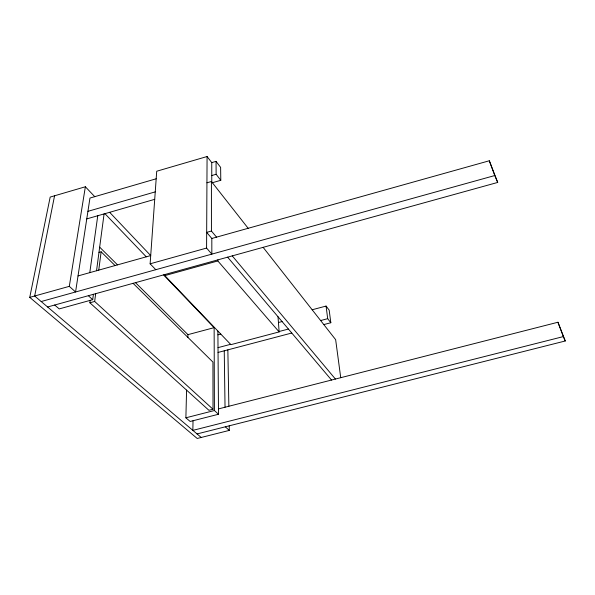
<?xml version="1.0" encoding="UTF-8"?>
<svg xmlns="http://www.w3.org/2000/svg" width="595" height="595" viewBox="0 0 595 595"><rect width="100%" height="100%" fill="white"/><g stroke="black" fill="none" stroke-linecap="round" stroke-linejoin="round"><path stroke-width="0.89" d="M216.55 237.145L211.433 231.038L206.673 232.377L211.82 238.469L211.835 254.132L206.591 248.063L207.075 156.53L156.716 171.234L150.126 263.808L155.793 269.699M193.025 420.739L192.854 430.371L563.376 336.584L565.25 340.987L197.057 433.941M217.889 331.065L218.506 414.254L190.155 421.468L185.885 417.802L186.577 390.119M187.894 337.38L187.96 334.643L135.489 282.662M278.021 316.763L279.137 331.913L230.905 344.654L164.808 275.619L164.867 274.533M90.202 300.363L89.875 302.781L208.927 410.312L213.025 409.263L94.665 301.457L95.676 293.677M98.748 270.13L101.135 251.804L98.971 252.406M54.695 305.019L59.225 308.909L92.708 299.672L93.415 294.302M96.539 270.747L104.08 213.917M89.785 272.644L97.766 215.732M156.173 178.79L89.957 198.061L75.565 291.981L69.303 286.344L85.36 186.77L50.181 197.071L29.75 297.374L197.213 438.47L229.291 430.401L229.209 425.827M54.562 195.785L34.666 295.998L201.207 437.466M207.075 156.53L211.753 162.621L216.052 161.371L220.626 167.396L220.79 180.3L212.378 182.725M87.919 211.337L155.243 191.873M211.768 175.54L216.134 174.275L220.79 180.3M206.934 182.791L211.418 181.505L248.167 228.294M86.766 218.9L154.715 199.332M78.027 275.931L150.706 255.582L109.636 212.311M211.82 238.469L489.313 160.769L497.703 182.434L47.593 306.983M29.75 297.374L69.303 286.344M150.126 263.808L206.591 248.063M41.181 301.531L494.765 175.547L497.703 182.434M164.808 275.619L217.844 260.952L279.137 331.913M89.875 302.781L94.665 301.457M187.96 334.643L214.133 327.652L214.408 410.52L218.506 414.254M217.919 334.829L220.775 334.07M312.167 309.764L326.075 306.068L329.176 310.144L330.827 322.735L323.806 324.58M278.445 322.52L282.075 321.553M218.015 347.644L230.585 344.319M279.107 331.504L288.411 329.05M320.631 320.541L327.689 318.675L330.827 322.735M218.045 352.441L291.773 333.022M218.462 408.906L557.939 322.245L565.25 340.987M185.885 417.802L214.408 410.52M225.304 426.808L229.291 430.401M88.35 295.708L92.708 299.672M101.135 251.804L115.08 265.556M133.087 283.324L212.936 362.087L213.025 409.263M99.67 247.17L117.535 264.872M104.921 213.672L146.266 256.824M163.573 274.89L214.133 327.652M85.36 186.77L94.761 196.662M227.632 257.166L331.527 380.041M232.251 255.887L335.416 379.052M263.131 247.341L335.647 339.663L340.734 377.691M557.939 322.245L563.376 336.584M489.313 160.769L494.765 175.547M326.075 306.068L327.689 318.675M227.855 349.86L228.859 406.251M224.248 350.805L225.036 407.225M217.837 259.874L217.844 260.952M216.052 161.371L216.134 174.275M211.753 162.621L211.768 181.958M211.418 181.505L211.433 231.038"/></g></svg>
